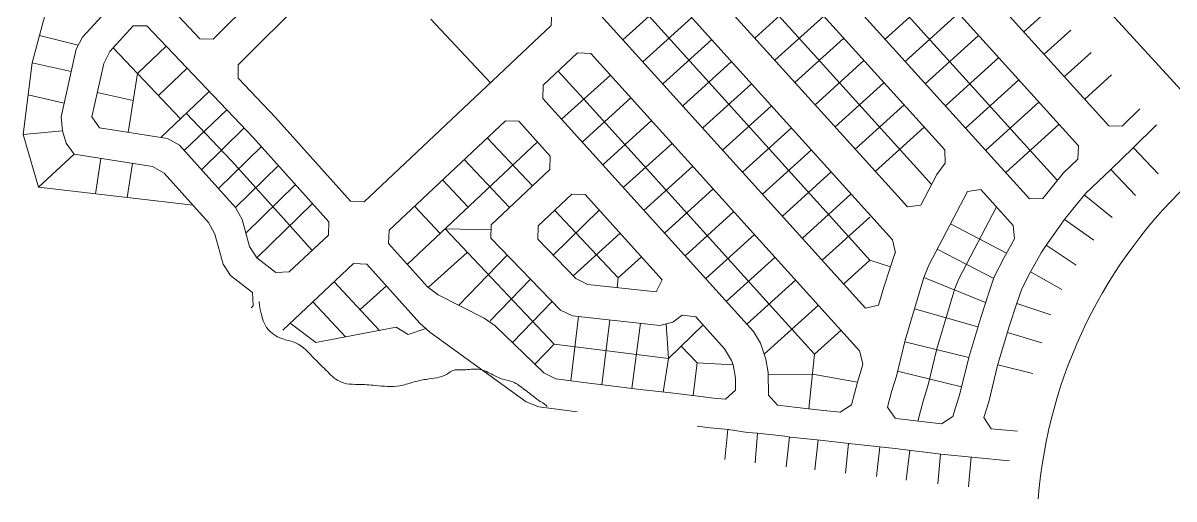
# Model space of a CAD drawing. Header units: metres. Extents: x -460 to 31334, y -1777 to 24987.
# Drawn here: x 75.8005 to 76.0672, y -751.815 to -751.7048 of the extents above; entities that cross this region are included whole.
import ezdxf

# ---------------------------------------------------------------- set-up
doc = ezdxf.new("R2010")
doc.units = ezdxf.units.M
doc.header["$MEASUREMENT"] = 0
doc.layers.add('VICINITY_MAP', color=7, linetype='Continuous', lineweight=13)

msp = doc.modelspace()

# ---------------------------------------------------------------- linework, layer by layer
at = {"layer": 'VICINITY_MAP', "color": 250, "lineweight": 0, "ltscale": 2}
msp.add_line((75.96170109147465, -751.6033591637994), (76.0756374712094, -751.7277484853079), dxfattribs=at)
at = {"layer": 'VICINITY_MAP', "color": 250, "lineweight": 0}
for p, q in [((75.93637773881238, -751.617120528605), (75.84456016174568, -751.7085279007682)), ((75.95691615347994, -751.6234490961892), (76.05211208574065, -751.7285944214266)), ((75.95081106433753, -751.6291162087189), (76.0450495370714, -751.7332040056459)), ((75.93347863421855, -751.6347928303253), (76.0337073090588, -751.7454968947102)), ((75.9453654051353, -751.6365458609762), (76.03386951079415, -751.7342999640489)), ((75.92862413956283, -751.639772864023), (76.0140840471156, -751.7341646049406)), ((75.91771991043817, -751.6504811503119), (76.00543138830352, -751.7473597841794)), ((75.9291608744515, -751.6517417805968), (76.008313493792, -751.7391670277296)), ((75.91237295566458, -751.655951444009), (76.0020135262713, -751.7549607895457)), ((75.90146872653969, -751.6666597302979), (75.995731864883, -751.770774770758)), ((75.91322803477476, -751.6674621471432), (75.99176333427874, -751.7542055553208)), ((75.89300838674467, -751.6720492754177), (75.85038906183604, -751.7144781939072)), ((75.80706292542106, -751.697430824835), (75.80267239699884, -751.7140106802958)), ((75.93952042070566, -751.7086883933283), (75.95084052914319, -751.6984394519361)), ((75.97006118455045, -751.7082928672535), (75.98138129298837, -751.6980439258612)), ((76.00026079163024, -751.7085547179853), (76.01261000083514, -751.6973740546482)), ((75.8213744214487, -751.7003501803051), (75.81427264859013, -751.7080900839294)), ((75.84144615928147, -751.7084761776792), (75.83400105240338, -751.7005549012903)), ((75.92304621183877, -751.7018684691266), (75.92290334668485, -751.7054055054748)), ((76.03860422241314, -751.7012645107355), (76.03242961781064, -751.706854842404)), ((75.89503571881062, -751.7039285917074), (75.90883996106231, -751.7186198153626)), ((75.94414014420579, -751.7137909467507), (75.95546025264366, -751.7035420053583)), ((75.97471722098248, -751.7134355288495), (75.98603732942001, -751.7031865874573)), ((76.00491890245445, -751.7136996707785), (76.01726811165923, -751.7025190074414)), ((75.82607518863512, -751.7054937156985), (75.82064496807658, -751.7114118694635)), ((75.82607518863512, -751.7054937156985), (75.82918947577622, -751.7054636785809)), ((75.85393818698793, -751.7314131532582), (75.82918947577622, -751.7054636785809)), ((75.8795302173549, -751.7461599857368), (75.92290334668485, -751.7054055054748)), ((76.04329752179228, -751.7064483298121), (76.03712291718983, -751.7120386614806)), ((75.80433961301497, -751.7077148092956), (75.81331507777077, -751.709927031899)), ((75.8128330072181, -751.71085180791), (75.81427264859013, -751.7080900839294)), ((75.84144615928147, -751.7084761776792), (75.84456016174568, -751.7085279007682)), ((75.9487598677062, -751.7188935001728), (75.96007997614373, -751.7086445587805)), ((75.97937325741412, -751.7185781904454), (75.99069336585177, -751.7083292490532)), ((76.00957701327877, -751.7188446235718), (76.02192622248339, -751.7076639602346)), ((75.8128330072181, -751.71085180791), (75.80934683801507, -751.7265424908699)), ((75.81920532670495, -751.714173593444), (75.82064496807658, -751.7114118694635)), ((75.83702609186736, -751.726963284391), (75.82140465387164, -751.7105839219982)), ((75.82705208817373, -751.7165053597718), (75.83368602679849, -751.7101783942642)), ((75.92106109789353, -751.7191773264412), (75.92898130132949, -751.7117353046275)), ((75.92898130132949, -751.7117353046275), (75.93209319590562, -751.7118609977937)), ((75.93209319590562, -751.7118609977937), (75.99436375008759, -751.7806397524809)), ((76.01423512410264, -751.7239895763653), (76.02658433330771, -751.7128089130281)), ((76.04799082117148, -751.7116321488886), (76.04181621656903, -751.7172224805571)), ((75.80267239699884, -751.7140106802958), (75.80051605014029, -751.7306464218955)), ((75.80267239699884, -751.7140106802958), (75.81168620567331, -751.7160133759263)), ((75.81920532670495, -751.714173593444), (75.81646486687526, -751.7265079592888)), ((75.83190358859508, -751.7215922463678), (75.83853752722001, -751.7152652808603)), ((75.85038906183604, -751.7144781939072), (75.85034870161076, -751.7175923643708)), ((75.95337959120639, -751.723996053595), (75.96469969964414, -751.7137471122027)), ((75.98402929384599, -751.7237208520417), (75.9953494022837, -751.7134719106493)), ((75.82705208817373, -751.7165053597718), (75.82490862762461, -751.7301339780197)), ((75.85903120483346, -751.7266961272128), (75.85034870161076, -751.7175923643708)), ((75.92453401836411, -751.7159140832546), (75.93043652746218, -751.7224334924782)), ((75.93660716927417, -751.7168467486204), (75.9252870608363, -751.7270956900127)), ((76.0188932349269, -751.7291345291585), (76.03124244413192, -751.7179538658214)), ((76.04650951594823, -751.7224062996336), (76.05268412055068, -751.7168159679651)), ((75.83245681180875, -751.7313211295506), (75.84366003049206, -751.7206363188835)), ((75.9209354047274, -751.7222892210171), (75.92106109789353, -751.7191773264412)), ((75.95799931470646, -751.7290986070171), (75.96931942314421, -751.7188496656248)), ((75.9886853302778, -751.7288635136376), (76.00000543871545, -751.7186145722453)), ((75.80170653812866, -751.7214620689826), (75.8100630946472, -751.7233187357737)), ((75.82607453871725, -751.722720845457), (75.81771876803259, -751.7208643532632)), ((75.9209354047274, -751.7222892210171), (75.96978061541063, -751.7762394838236)), ((75.93005773672166, -751.7323649725927), (75.94137784515954, -751.7221160312002)), ((75.93043652746218, -751.7224334924782), (75.97337261042924, -751.7698570356987)), ((76.02355134575106, -751.7342794819517), (76.0359005549559, -751.7230988186147)), ((75.83786694879325, -751.7343034371424), (75.84772651597592, -751.7249001030129)), ((75.96261903820687, -751.7342011604394), (75.97393914664451, -751.7239522190471)), ((75.9933413667095, -751.7340061752337), (76.00466147514726, -751.7237572338415)), ((76.05925544071238, -751.7246587706569), (76.05522548943367, -751.7286744468591)), ((75.80934683801507, -751.7265424908699), (75.80967162786919, -751.7297293272292)), ((75.81646486687526, -751.7265079592888), (75.81821847956843, -751.7290817753558)), ((75.87641853541453, -751.7460291341896), (75.85903120483346, -751.7266961272128)), ((75.88536437886393, -751.7527188590348), (75.9122856469105, -751.7274229603026)), ((75.91539754148647, -751.727548653469), (75.9122856469105, -751.7274229603026)), ((75.91539754148647, -751.727548653469), (75.92269173896733, -751.7356052032424)), ((75.93482841260686, -751.7376342551728), (75.94614852104473, -751.7273853137804)), ((76.02820945657538, -751.739424434745), (76.04055866578005, -751.728243771408)), ((76.05211208574065, -751.7285944214266), (76.05522548943367, -751.7286744468591)), ((76.06313159584579, -751.7283553600562), (76.057741640124, -751.7337262232322)), ((75.80051605014029, -751.7306464218955), (75.80967162786919, -751.7297293272292)), ((75.80051605014029, -751.7306464218955), (75.80410435531547, -751.7428011333711)), ((75.80967162786919, -751.7297293272292), (75.8105303321421, -751.7325979230866)), ((75.81821847956843, -751.7290817753558), (75.83400182908036, -751.7315641243655)), ((75.84186525586426, -751.738749162617), (75.85172206276883, -751.729098993176)), ((75.87139104762286, -751.7508190232304), (75.85393818698793, -751.7314131532582)), ((75.91854879048537, -751.7424918116793), (75.90809214386894, -751.7313632809476)), ((75.96723876170694, -751.7393037138617), (75.97855887014475, -751.7290547724693)), ((75.99799740314131, -751.7391488368298), (76.00931751157918, -751.7288998954375)), ((75.8105303321421, -751.7325979230866), (75.8123892384134, -751.7351913946676)), ((75.83673921969637, -751.7330495129477), (75.83400182908036, -751.7315641243655)), ((75.84976494146332, -751.7475328385289), (75.83673921969637, -751.7330495129477)), ((75.84580713462452, -751.7431321453419), (75.85573565708506, -751.7334117637849)), ((75.88957516231449, -751.7606580134449), (75.91972503612118, -751.732328435756)), ((75.93959908849212, -751.7429035377529), (75.95091919692976, -751.7326545963605)), ((75.9718584852074, -751.7444062672839), (75.98317859364488, -751.7341573258915)), ((76.04493222304495, -751.7363162273674), (76.0450495370714, -751.7332040056459)), ((76.057741640124, -751.7337262232322), (76.05253036902707, -751.7386724440643)), ((76.06354916727838, -751.7396978589306), (76.05781508805592, -751.7336565109329)), ((75.80410435531547, -751.7428011333711), (75.8123892384134, -751.7351913946676)), ((75.8123892384134, -751.7351913946676), (75.83048889034626, -751.738038043474)), ((75.81729064834673, -751.744329251305), (75.81857481229753, -751.7361642397022)), ((75.91321576257371, -751.7475028584753), (75.90275911595728, -751.7363743277435)), ((75.92269173896733, -751.7356052032424), (75.9225660458012, -751.7387170978183)), ((76.0140840471156, -751.7341646049406), (76.01421385070648, -751.7372763307724)), ((76.03386951079415, -751.7342999640489), (76.04017138565092, -751.741260478702)), ((76.04493222304495, -751.7363162273674), (76.0416364605532, -751.7394465954413)), ((75.82462828770929, -751.7451795872012), (75.82586583950018, -751.7373109464988)), ((75.83322628096221, -751.7395234320561), (75.83048889034626, -751.738038043474)), ((75.84974715331879, -751.7475130598561), (75.8596756757795, -751.7377926782991)), ((75.90896903015118, -751.7514931947819), (75.9225660458012, -751.7387170978183)), ((75.94436976437726, -751.7481728203329), (75.95568987281501, -751.7379238789405)), ((75.97647820870742, -751.7495088207061), (75.98779831714535, -751.7392598793137)), ((76.008313493792, -751.7391670277296), (76.01102965160504, -751.7421670644944)), ((76.01421385070648, -751.7372763307724), (76.01222734248353, -751.7398764977611)), ((76.0416364605532, -751.7394465954413), (76.03682050462442, -751.7454091450896)), ((76.05253036902707, -751.7386724440643), (76.04674856749676, -751.7441640918904)), ((76.05826552371411, -751.7447127712973), (76.05253144449125, -751.7386714232994)), ((75.84349991951228, -751.7509467109106), (75.83322628096221, -751.7395234320561)), ((75.90363402947679, -751.7474479492155), (75.89769768795702, -751.7411301724503)), ((76.01222734248353, -751.7398764977611), (76.00852073901768, -751.7469653240555)), ((75.80410435531547, -751.7428011333711), (75.83990544615784, -751.7469500089375)), ((75.8521154437646, -751.7534327530094), (75.86361569447388, -751.7421735928133)), ((75.91985154195709, -751.7517446428092), (75.92766169140128, -751.7444060304867)), ((75.93077358597742, -751.744531723653), (75.92766169140128, -751.7444060304867)), ((75.93077358597742, -751.744531723653), (75.94861749308501, -751.7642405848597)), ((75.94914044026257, -751.7534421029129), (75.96046054870033, -751.7431931615206)), ((75.9810979322076, -751.7546113741281), (75.99241804064548, -751.7443624327359)), ((76.01933070897104, -751.7437663151221), (76.0224200596852, -751.7433718549984)), ((76.0224200596852, -751.7433718549984), (76.02992882129007, -751.7516653940428)), ((76.04674856749676, -751.7441640918904), (76.04198627987432, -751.7500601957599)), ((76.05288309582977, -751.7498250876286), (76.04640340259886, -751.7445914344308)), ((75.85469174839051, -751.7591487927782), (75.8675557131682, -751.7465545073276)), ((75.87641853541453, -751.7460291341896), (75.8795302173549, -751.7461599857368)), ((75.89718112512867, -751.7535112600016), (75.8912447836089, -751.7471934832361)), ((76.00543138830352, -751.7473597841794), (76.00852073901768, -751.7469653240555)), ((76.0337073090588, -751.7454968947102), (76.03682050462442, -751.7454091450896)), ((75.84976494146332, -751.7475328385289), (75.85125514574759, -751.7502676105148)), ((75.93404676680797, -751.7481470006385), (75.9233438856935, -751.7585317275402)), ((75.93840189449213, -751.7638106550972), (75.92368225136715, -751.7481452121605)), ((75.95391111614782, -751.7587113854929), (75.96523122458558, -751.7484624441008)), ((75.99673169576056, -751.7497420927742), (75.98571765570802, -751.7597139275506)), ((76.04198627987432, -751.7500601957599), (76.03768150268729, -751.7561228431135)), ((75.84349991951228, -751.7509467109106), (75.84499012379655, -751.7536814828965)), ((75.85125514574759, -751.7502676105148), (75.85296465526619, -751.7565571068475)), ((75.87139104762286, -751.7508190232304), (75.87126019607575, -751.7539307051705)), ((75.88536437886393, -751.7527188590348), (75.88523352731659, -751.755830540975)), ((75.89831006370389, -751.7524504809985), (75.90894123568677, -751.7526961216439)), ((75.89831006370389, -751.7524504809985), (75.92355749329312, -751.7791635471524)), ((75.90889708822863, -751.7546067957492), (75.90896903015118, -751.7514931947819)), ((75.91977960003459, -751.7548582437765), (75.91985154195709, -751.7517446428092)), ((76.02842313062155, -751.7580825427747), (76.01540440510547, -751.7512753152993)), ((76.02992882129007, -751.7516653940428), (76.0302801812444, -751.7547599429287)), ((76.0486282170134, -751.7550929776515), (76.04183678961704, -751.750270730864)), ((75.84499012379655, -751.7536814828965), (75.84687478443033, -751.7606153817816)), ((75.8622141890678, -751.7624305602592), (75.87126019607575, -751.7539307051705)), ((75.90889708822863, -751.7546067957492), (75.92503247038746, -751.7712365134695)), ((75.91977960003459, -751.7548582437765), (75.92859282737885, -751.7639414797046)), ((75.92799632213206, -751.7632826307743), (75.93885186111555, -751.7534542988786)), ((75.95868179203308, -751.763980668073), (75.97000190047089, -751.7537317266808)), ((75.99176333427874, -751.7542055553208), (75.9967224749721, -751.7596830000889)), ((76.0020135262713, -751.7549607895457), (76.00263731954266, -751.758012111977)), ((76.0302801812444, -751.7547599429287), (76.02776072628387, -751.7592677040859)), ((75.85296465526619, -751.7565571068475), (75.85469174839051, -751.7591487927782)), ((75.89423605566355, -751.7658404699016), (75.88523352731659, -751.755830540975)), ((75.90345938343836, -751.7578987234912), (75.89441173862247, -751.7660358121284)), ((76.00262337757675, -751.7579439140098), (76.00000248117016, -751.7659624503045)), ((76.02542188215762, -751.7639497584235), (76.01235085617839, -751.7571151840967)), ((76.03641548568271, -751.758009771499), (76.033880501373, -751.7625453174745)), ((76.03768150268729, -751.7561228431135), (76.03641548568271, -751.758009771499)), ((76.04453678717414, -751.760855156554), (76.03762004939875, -751.7562144358437)), ((75.84687478443033, -751.7606153817816), (75.8486018775547, -751.7632070677123)), ((75.85469174839051, -751.7591487927782), (75.85910317623762, -751.7625764567817)), ((75.86071510365281, -751.7758799363097), (75.87709435758478, -751.7604895784687)), ((75.87709435758478, -751.7604895784687), (75.88020603952498, -751.760620430016)), ((75.89246038638981, -751.7742460623306), (75.88020603952498, -751.760620430016)), ((75.91272294452631, -751.7585498638243), (75.90151298457181, -751.7701376909132)), ((75.93840189449213, -751.7638106550972), (75.94380186785816, -751.7589216550622)), ((75.96345246791827, -751.7692499506531), (75.97477257635603, -751.7590010092608)), ((75.9967224749721, -751.7596830000889), (75.99067679640137, -751.7651913723187)), ((75.9967224749721, -751.7596830000889), (76.0015402471858, -751.7612577116595)), ((76.02776072628387, -751.7592677040859), (76.02554888331122, -751.7635819409026)), ((75.8486018775547, -751.7632070677123), (75.85370833846758, -751.7671747699764)), ((75.85910317623762, -751.7625764567817), (75.8622141890678, -751.7624305602592)), ((76.033880501373, -751.7625453174745), (76.0319495974515, -751.7663115779596)), ((76.0412242314801, -751.7664784535407), (76.03395348997691, -751.7624147276448)), ((75.88314954038077, -751.7759512562253), (75.872594374252, -751.7647178756827)), ((75.87860135731063, -751.7711108330068), (75.88470431820798, -751.7656220749066)), ((75.89423605566355, -751.7658404699016), (75.8967122834473, -751.7677293803251)), ((75.91807065550773, -751.7640614112545), (75.90872337746117, -751.7737237688538)), ((75.92859282737885, -751.7639414797046), (75.93139170780063, -751.765307479342)), ((75.94720336934648, -751.7670154615554), (75.93139170780063, -751.765307479342)), ((75.93840189449213, -751.7638106550972), (75.93816121750643, -751.7660387245775)), ((75.94720336934648, -751.7670154615554), (75.94861749308501, -751.7642405848597)), ((75.96822314380364, -751.774519233233), (75.97954325224117, -751.764270291841)), ((76.00000248117016, -751.7659624503045), (75.99876942484951, -751.7700870818203)), ((76.02354959833548, -751.7694802492675), (76.009240055144, -751.7637064380528)), ((76.02554888331122, -751.7635819409026), (76.02421118702784, -751.7674561429626)), ((75.85370833846758, -751.7671747699764), (75.85385423498997, -751.7702857828065)), ((75.8967122834473, -751.7677293803251), (75.90738198681493, -751.7730819234071)), ((76.02421118702784, -751.7674561429626), (76.02240829254197, -751.7729720324253)), ((76.0319495974515, -751.7663115779596), (76.03079094859754, -751.7696672273936)), ((75.8534174444743, -751.7706962021311), (75.85385423498997, -751.7702857828065)), ((75.87522766684486, -751.7774419235693), (75.86764320039919, -751.7693701228269)), ((75.9231047124457, -751.7692496953025), (75.91391653822376, -751.7787475859801)), ((75.92503247038746, -751.7712365134695), (75.92783135080902, -751.7726025131069)), ((75.97224533080083, -751.7814434608508), (75.98480016476424, -751.7700766300304)), ((75.97337261042924, -751.7698570356987), (75.98388643547503, -751.7814697120776)), ((75.995731864883, -751.770774770758), (75.99876942484951, -751.7700870818203)), ((76.02177660861679, -751.7750850449304), (76.00707069287313, -751.7709630571064)), ((76.03079094859754, -751.7696672273936), (76.0290333133965, -751.7750446477366)), ((76.03868666248133, -751.7723205287115), (76.03076952414875, -751.7697327747076)), ((75.90738198681493, -751.7730819234071), (75.90992235513005, -751.774883649093)), ((75.92923363885399, -751.7727539888409), (75.9274182407828, -751.7876406099599)), ((75.94806078279066, -751.7747877047082), (75.92783135080902, -751.7726025131069)), ((75.93647190679462, -751.7735358695347), (75.93464439480942, -751.7885218271266)), ((75.95107626754384, -751.774008899002), (75.94806078279066, -751.7747877047082)), ((75.95107626754384, -751.774008899002), (75.95327679050592, -751.7724607530384)), ((75.95637206869998, -751.7728056291398), (75.95327679050592, -751.7724607530384)), ((75.95637206869998, -751.7728056291398), (75.96307771724116, -751.780212117842)), ((76.02240829254197, -751.7729720324253), (76.01964381416133, -751.7822193429176)), ((75.89246038638981, -751.7742460623306), (75.8947772535617, -751.7763273631576)), ((75.8947772535617, -751.7763273631576), (75.91711769453445, -751.7924607095345)), ((75.90992235513005, -751.774883649093), (75.92119666789068, -751.7857903180993)), ((75.94357766647852, -751.7743034366317), (75.94161757435359, -751.7894104809152)), ((75.95006147980217, -751.7824665245141), (75.94956852516714, -751.7743983018551)), ((75.95006147980217, -751.7824665245141), (75.9580862453621, -751.7746989627979)), ((75.96978061541063, -751.7762394838236), (75.97136852186594, -751.7789187075384)), ((75.98388643547503, -751.7814697120776), (75.99005707728719, -751.7758829682198)), ((76.0290333133965, -751.7750446477366), (76.02634494305175, -751.7840373732621)), ((76.03657588529416, -751.7787984594967), (76.02862196173697, -751.7764206384285)), ((75.92355749329312, -751.7791635471524), (75.91910463442929, -751.7837665036994)), ((75.92355749329312, -751.7791635471524), (75.95006147980217, -751.7824665245141)), ((75.97136852186594, -751.7789187075384), (75.97264391287626, -751.7825911697474)), ((76.01964381416133, -751.7822193429176), (76.00480874823154, -751.7785990565256)), ((75.9567202544468, -751.7834212255049), (75.95302219006265, -751.7796007087466)), ((75.96307771724116, -751.780212117842), (75.96466562369659, -751.7828913415568)), ((75.98388643547503, -751.7814697120776), (75.98257824684498, -751.7941020459754)), ((75.99436375008759, -751.7806397524809), (75.99512886905728, -751.7836587389972)), ((75.95006147980217, -751.7824665245141), (75.94884189851541, -751.790231331148)), ((75.9567202544468, -751.7834212255049), (75.95581654908369, -751.79103984595)), ((75.9567202544468, -751.7834212255049), (75.96502753281777, -751.783933451436)), ((75.96466562369659, -751.7828913415568), (75.96502753281777, -751.783933451436)), ((75.96502753281777, -751.783933451436), (75.96556807813778, -751.787000615824)), ((75.97264391287626, -751.7825911697474), (75.97318445819593, -751.7856583341353)), ((75.9949615352146, -751.7843444329784), (75.99385237119452, -751.787921406335)), ((75.99512886905728, -751.7836587389972), (75.9949615352146, -751.7843444329784)), ((76.01964381416133, -751.7822193429176), (76.01759636567414, -751.7906092960899)), ((76.02634494305175, -751.7840373732621), (76.02428910361363, -751.7924617105402)), ((76.0344757914757, -751.7859157137905), (76.02638393733196, -751.7839410121221)), ((75.92119666789068, -751.7857903180993), (75.92399913414135, -751.7871489459137)), ((75.92980964408525, -751.7879322375165), (75.92399913414135, -751.7871489459137)), ((75.96556807813778, -751.787000615824), (75.96560865352325, -751.7897727838549)), ((75.97318445819593, -751.7856583341353), (75.97326177592612, -751.7909407913821)), ((75.98341303859894, -751.7860410003987), (75.9731922487959, -751.78619059901)), ((75.98341303859894, -751.7860410003987), (75.99385237119452, -751.787921406335)), ((76.01799359313799, -751.7889815531493), (76.00315852720792, -751.7853612667573)), ((75.9367081778442, -751.7887735019499), (75.92980964408525, -751.7879322375165)), ((75.94348054267238, -751.7896521952746), (75.9367081778442, -751.7887735019499)), ((75.95061628286248, -751.7904230008783), (75.94348054267238, -751.7896521952746)), ((75.96560865352325, -751.7897727838549), (75.96331422475191, -751.7918787950697)), ((75.99385237119452, -751.787921406335), (75.99246353240028, -751.7931581906258)), ((75.91711769453445, -751.7924607095345), (75.92001027982633, -751.793615108492)), ((75.95755589987562, -751.7912461642263), (75.95061628286248, -751.7904230008783)), ((75.96052325466047, -751.7915981461699), (75.95755589987562, -751.7912461642263)), ((75.96331422475191, -751.7918787950697), (75.96052325466047, -751.7915981461699)), ((75.97326177592612, -751.7909407913821), (75.97534886661418, -751.7932524442722)), ((76.01759636567414, -751.7906092960899), (76.01595554907271, -751.7959008103834)), ((76.02428910361363, -751.7924617105402), (76.02315292547439, -751.7961258024674)), ((75.92892583654316, -751.7948169790295), (75.92001027982633, -751.793615108492)), ((75.97800311669454, -751.7935634745049), (75.97534886661418, -751.7932524442722)), ((75.97916950581754, -751.7937490410364), (75.97800311669454, -751.7935634745049)), ((75.98595841639417, -751.7944520920878), (75.97916950581754, -751.7937490410364)), ((75.98988902727439, -751.7949107915445), (75.98595841639417, -751.7944520920878)), ((75.99246353240028, -751.7931581906258), (75.98988902727439, -751.7949107915445)), ((76.00256516391255, -751.7962914340577), (76.00080075867123, -751.7937266855307)), ((75.95976715686578, -751.7984982191507), (75.95673829261364, -751.7981389410719)), ((76.00341487866399, -751.7963821670077), (76.00256516391255, -751.7962914340577)), ((76.0133408730565, -751.797592896656), (76.00341487866399, -751.7963821670077)), ((76.01595554907271, -751.7959008103834), (76.0133408730565, -751.797592896656)), ((76.02315292547439, -751.7961258024674), (76.02487816673022, -751.7987187215241)), ((75.96398171919174, -751.7989220188481), (75.95976715686578, -751.7984982191507)), ((75.96309357651069, -751.805808813918), (75.96378804370357, -751.798902543608)), ((75.96834415055008, -751.7996094352859), (75.96398171919174, -751.7989220188481)), ((75.97072576415121, -751.7996992927319), (75.96834415055008, -751.7996094352859)), ((75.97019015869773, -751.8066251221123), (75.97072576415121, -751.7996992927319)), ((75.97705350447961, -751.8004407897607), (75.97072576415121, -751.7996992927319)), ((75.97826605039643, -751.8006336996015), (75.97705350447961, -751.8004407897607)), ((75.97736259497515, -751.8075183581665), (75.97807758277258, -751.8006141821311)), ((75.98519860986801, -751.801351626752), (75.97826605039643, -751.8006336996015)), ((76.03091933020141, -751.7992999113579), (76.02487816673022, -751.7987187215241)), ((75.98398088618, -751.808209581323), (75.98478681268665, -751.8013035703177)), ((75.99184825882463, -751.8021276359922), (75.98519860986801, -751.801351626752)), ((75.99107746761194, -751.8090258887515), (75.99181445182995, -751.8021240260651)), ((76.00262613405897, -751.803278502695), (75.99184825882463, -751.8021276359922)), ((75.99827765806947, -751.8097799082681), (75.99901307761093, -751.8028926987892)), ((76.01320440078149, -751.8045687936868), (76.00262613405897, -751.803278502695)), ((76.00514317905794, -751.8105780642281), (76.00598359533308, -751.8036880312264)), ((76.01245172104694, -751.8114695284103), (76.01311642018561, -751.8045603295179)), ((76.0291092483904, -751.8060989187668), (76.01320440078149, -751.8045687936868)), ((76.01957956555151, -751.8121552623393), (76.02024426469018, -751.8052460634469))]:
    msp.add_line(p, q, dxfattribs=at)
for points in [[(75.86231848242602, -751.7516819451027), (75.84885062465577, -751.736707007632), (75.83835186105898, -751.7256988626921)], [(76.01933070897104, -751.7437663151221), (76.0104129927081, -751.7608213203613), (76.009240055144, -751.7637064380528), (76.0049013306022, -751.7782196761601), (76.00287234220735, -751.7865339842983), (76.00173900515773, -751.7901889139175), (76.00080075867123, -751.7937266855307)], [(76.02605414233204, -751.7473857534156), (76.01734840419732, -751.7640353535061), (76.01645070695218, -751.7662434524557), (76.01227257238202, -751.780219509539), (76.01023435394075, -751.7885716401943), (76.00907852081411, -751.7922991180275), (76.00785212202771, -751.7969234026647)], [(75.86751003889532, -751.7574544469236), (75.86231848242602, -751.7516819451027)], [(75.86243882882479, -751.7742602809011), (75.86837816004203, -751.778730802528), (75.88694644029687, -751.7752367895417), (75.88979456360642, -751.7768806230897), (75.8938753885659, -751.7755171948475)]]:
    msp.add_lwpolyline(points, dxfattribs=at)
at = {"layer": 'VICINITY_MAP', "color": 250, "lineweight": 0, "ltscale": 2}
msp.add_arc((76.14846115861315, -751.8239534975664), 0.1130799792172255, 132.4310405213839, 175.4386112301002, dxfattribs=at)
at = {"layer": 'VICINITY_MAP', "color": 250, "lineweight": 0}
msp.add_spline([(75.85520444911845, -751.7692587928309), (75.85749230664015, -751.7759327526259), (75.8609542047327, -751.7780004994378), (75.8636441235401, -751.7788017727438), (75.86821172851955, -751.7826647406416), (75.87104750535889, -751.7854924003968), (75.87289920579059, -751.7871652823092), (75.8754866910648, -751.7882890635138), (75.87827093768544, -751.7884465565071), (75.88212513801233, -751.7886911549697), (75.8877931054347, -751.7887911594476), (75.89077075137442, -751.7879843676027), (75.89396475828124, -751.7872797617051), (75.89864650772671, -751.7861175636401), (75.90044497763273, -751.7851203126872), (75.9014056511308, -751.7851011611476), (75.90311616004959, -751.7850670612381), (75.90643005854145, -751.7850009969004), (75.90934102412854, -751.786224828571), (75.91203732905575, -751.7873464403975), (75.91397102632283, -751.7878423235529), (75.91678764480349, -751.7897089677462), (75.91819979591969, -751.7907496806465), (75.92004553220005, -751.7922087148451), (75.9212370392114, -751.7929323923976), (75.92198520720757, -751.7935598511842)], degree=3, dxfattribs=at)

doc.saveas('drawing.dxf')
